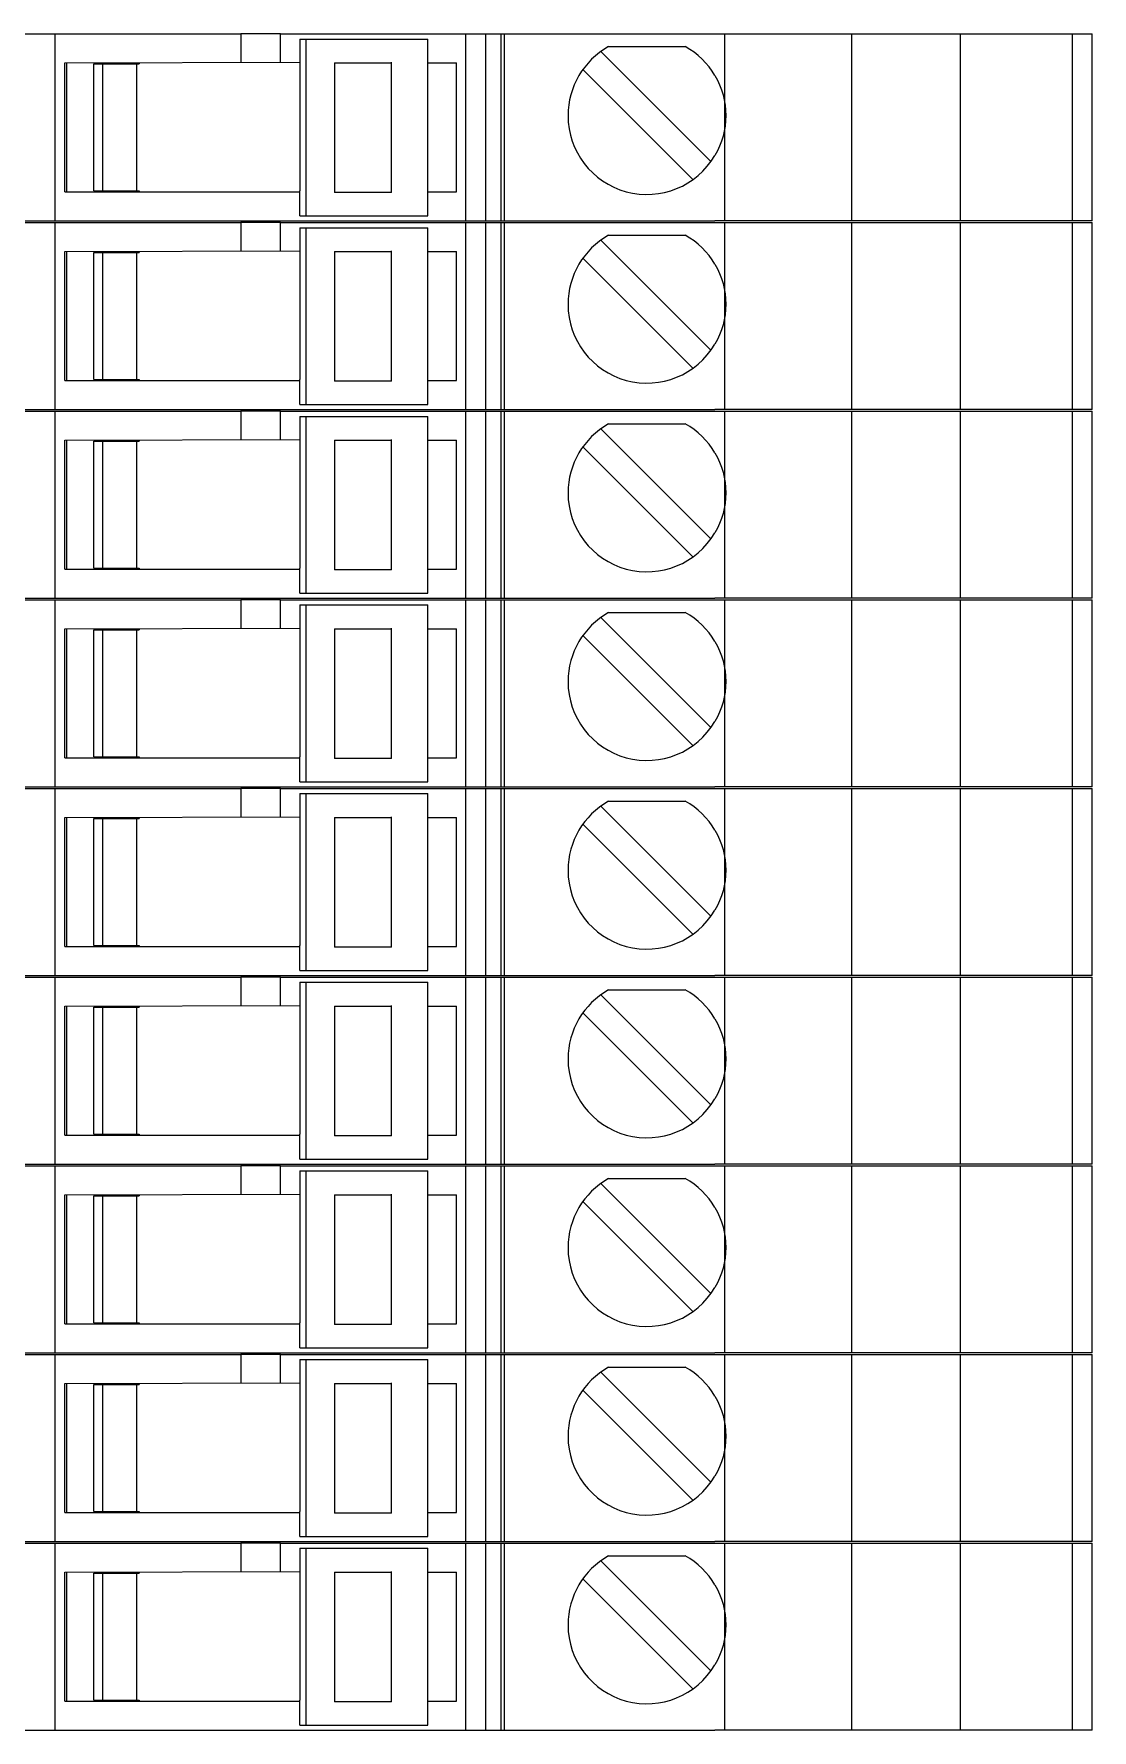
# Model space of a CAD drawing. Header units: millimetres. Extents: x 4962 to 7449, y 754 to 2938.
# Drawn here: x 5347.37 to 5376.55, y 2328.79 to 2375.54 of the extents above; entities that cross this region are included whole.
import ezdxf

# ---------------------------------------------------------------- set-up
doc = ezdxf.new("R2010")
doc.units = ezdxf.units.MM
doc.layers.add('000-PI-Oprema', color=30, linetype='Continuous', lineweight=5)

msp = doc.modelspace()

# ---------------------------------------------------------------- linework, layer by layer
at = {"layer": '000-PI-Oprema', "color": 0, "linetype": 'ByBlock', "lineweight": 0}
for p, q in [((5346.746, 2375.543), (5347.946, 2375.543)), ((5347.946, 2375.543), (5353.071, 2375.543)), ((5347.946, 2375.543), (5347.946, 2370.393)), ((5352.546, 2375.543), (5352.546, 2375.543)), ((5354.167, 2375.543), (5353.071, 2375.543)), ((5353.071, 2375.543), (5353.071, 2375.543)), ((5353.071, 2375.543), (5353.074, 2374.762)), ((5354.171, 2375.543), (5354.167, 2375.543)), ((5354.171, 2375.543), (5376.546, 2375.543)), ((5354.171, 2375.543), (5354.171, 2375.543)), ((5354.171, 2374.766), (5354.171, 2375.543)), ((5354.705, 2375.403), (5354.863, 2375.403)), ((5354.705, 2375.403), (5354.705, 2374.718)), ((5354.863, 2375.403), (5354.863, 2370.533)), ((5354.863, 2375.403), (5358.234, 2375.403)), ((5357.596, 2375.543), (5357.596, 2375.543)), ((5358.234, 2370.533), (5358.234, 2375.403)), ((5358.234, 2375.403), (5358.234, 2375.403)), ((5359.277, 2370.393), (5359.277, 2375.543)), ((5359.819, 2375.543), (5359.819, 2370.393)), ((5360.246, 2375.543), (5360.246, 2375.543)), ((5360.246, 2375.543), (5360.246, 2370.393)), ((5360.346, 2370.393), (5360.346, 2375.543)), ((5366.422, 2370.393), (5366.422, 2375.543)), ((5369.922, 2370.393), (5369.922, 2375.543)), ((5372.922, 2370.393), (5372.922, 2375.543)), ((5375.999, 2375.543), (5375.999, 2370.393)), ((5376.546, 2370.393), (5376.546, 2375.543)), ((5363.001, 2375.059), (5363.001, 2375.059)), ((5363.001, 2375.059), (5366.037, 2372.023)), ((5363.213, 2375.193), (5363.213, 2375.193)), ((5363.213, 2375.193), (5365.33, 2375.193)), ((5365.33, 2375.193), (5365.33, 2375.193)), ((5348.221, 2374.743), (5354.705, 2374.768)), ((5348.221, 2374.743), (5348.221, 2374.743)), ((5348.221, 2371.193), (5348.221, 2374.743)), ((5348.271, 2374.743), (5348.271, 2371.193)), ((5349.021, 2374.718), (5349.271, 2374.718)), ((5349.021, 2374.718), (5349.021, 2374.718)), ((5349.021, 2371.218), (5349.021, 2374.718)), ((5349.271, 2371.193), (5349.271, 2374.743)), ((5349.271, 2374.718), (5350.271, 2374.718)), ((5350.208, 2371.218), (5350.208, 2374.718)), ((5350.271, 2374.743), (5350.271, 2374.718)), ((5354.705, 2374.718), (5354.705, 2371.218)), ((5355.66, 2374.743), (5357.227, 2374.743)), ((5355.66, 2374.743), (5355.66, 2371.218)), ((5357.227, 2371.168), (5357.227, 2374.768)), ((5358.234, 2374.743), (5359.021, 2374.743)), ((5359.021, 2374.743), (5359.021, 2374.743)), ((5359.021, 2371.193), (5359.021, 2374.743)), ((5360.346, 2371.993), (5360.346, 2374.593)), ((5360.346, 2374.593), (5360.346, 2374.593)), ((5362.506, 2374.564), (5362.506, 2374.564)), ((5365.542, 2371.528), (5362.506, 2374.564)), ((5360.346, 2371.993), (5360.346, 2371.993)), ((5366.037, 2372.023), (5366.037, 2372.023)), ((5348.221, 2371.193), (5354.705, 2371.193)), ((5348.221, 2371.193), (5348.221, 2371.193)), ((5349.021, 2371.218), (5349.021, 2371.218)), ((5349.021, 2371.218), (5349.271, 2371.218)), ((5349.271, 2371.218), (5350.271, 2371.218)), ((5350.271, 2371.218), (5350.271, 2371.193)), ((5354.705, 2370.533), (5354.705, 2371.218)), ((5355.66, 2371.218), (5355.66, 2371.168)), ((5355.818, 2371.168), (5355.66, 2371.168)), ((5357.227, 2371.168), (5355.818, 2371.168)), ((5358.234, 2371.193), (5359.021, 2371.193)), ((5359.021, 2371.193), (5359.021, 2371.193)), ((5365.542, 2371.528), (5365.542, 2371.528)), ((5346.746, 2370.393), (5347.946, 2370.393)), ((5346.746, 2370.343), (5347.946, 2370.343)), ((5347.946, 2370.393), (5366.146, 2370.393)), ((5347.946, 2370.343), (5353.071, 2370.343)), ((5347.946, 2370.343), (5347.946, 2365.193)), ((5352.546, 2370.393), (5352.546, 2370.393)), ((5352.546, 2370.343), (5352.546, 2370.343)), ((5354.167, 2370.343), (5353.071, 2370.343)), ((5353.071, 2370.343), (5353.071, 2370.343)), ((5353.071, 2370.343), (5353.074, 2369.562)), ((5354.171, 2370.343), (5354.167, 2370.343)), ((5354.171, 2370.343), (5376.546, 2370.343)), ((5354.171, 2370.343), (5354.171, 2370.343)), ((5354.171, 2369.566), (5354.171, 2370.343)), ((5354.705, 2370.533), (5354.863, 2370.533)), ((5354.863, 2370.533), (5358.234, 2370.533)), ((5357.596, 2370.393), (5357.596, 2370.393)), ((5357.596, 2370.343), (5357.596, 2370.343)), ((5358.234, 2370.533), (5358.234, 2370.533)), ((5359.277, 2365.193), (5359.277, 2370.343)), ((5359.819, 2370.343), (5359.819, 2365.193)), ((5360.246, 2370.393), (5360.246, 2370.393)), ((5360.246, 2370.343), (5360.246, 2370.343)), ((5360.246, 2370.343), (5360.246, 2365.193)), ((5360.346, 2365.193), (5360.346, 2370.343)), ((5376.546, 2370.393), (5366.146, 2370.393)), ((5366.422, 2365.193), (5366.422, 2370.343)), ((5369.922, 2365.193), (5369.922, 2370.343)), ((5372.922, 2365.193), (5372.922, 2370.343)), ((5375.999, 2370.343), (5375.999, 2365.193)), ((5376.546, 2365.193), (5376.546, 2370.343)), ((5354.705, 2370.203), (5354.863, 2370.203)), ((5354.705, 2370.203), (5354.705, 2369.518)), ((5354.863, 2370.203), (5354.863, 2365.333)), ((5354.863, 2370.203), (5358.234, 2370.203)), ((5358.234, 2365.333), (5358.234, 2370.203)), ((5358.234, 2370.203), (5358.234, 2370.203)), ((5363.001, 2369.859), (5363.001, 2369.859)), ((5363.001, 2369.859), (5366.037, 2366.823)), ((5363.213, 2369.993), (5363.213, 2369.993)), ((5363.213, 2369.993), (5365.33, 2369.993)), ((5365.33, 2369.993), (5365.33, 2369.993)), ((5348.221, 2369.543), (5354.705, 2369.568)), ((5348.221, 2369.543), (5348.221, 2369.543)), ((5348.221, 2365.993), (5348.221, 2369.543)), ((5348.271, 2369.543), (5348.271, 2365.993)), ((5349.021, 2369.518), (5349.271, 2369.518)), ((5349.021, 2369.518), (5349.021, 2369.518)), ((5349.021, 2366.018), (5349.021, 2369.518)), ((5349.271, 2365.993), (5349.271, 2369.543)), ((5349.271, 2369.518), (5350.271, 2369.518)), ((5350.208, 2366.018), (5350.208, 2369.518)), ((5350.271, 2369.543), (5350.271, 2369.518)), ((5354.705, 2369.518), (5354.705, 2366.018)), ((5355.66, 2369.543), (5357.227, 2369.543)), ((5355.66, 2369.543), (5355.66, 2366.018)), ((5357.227, 2365.968), (5357.227, 2369.568)), ((5358.234, 2369.543), (5359.021, 2369.543)), ((5359.021, 2369.543), (5359.021, 2369.543)), ((5359.021, 2365.993), (5359.021, 2369.543)), ((5360.346, 2366.793), (5360.346, 2369.393)), ((5360.346, 2369.393), (5360.346, 2369.393)), ((5362.506, 2369.364), (5362.506, 2369.364)), ((5365.542, 2366.328), (5362.506, 2369.364)), ((5360.346, 2366.793), (5360.346, 2366.793)), ((5366.037, 2366.823), (5366.037, 2366.823)), ((5349.021, 2366.018), (5349.021, 2366.018)), ((5349.021, 2366.018), (5349.271, 2366.018)), ((5349.271, 2366.018), (5350.271, 2366.018)), ((5350.271, 2366.018), (5350.271, 2365.993)), ((5354.705, 2365.333), (5354.705, 2366.018)), ((5355.66, 2366.018), (5355.66, 2365.968)), ((5365.542, 2366.328), (5365.542, 2366.328)), ((5348.221, 2365.993), (5354.705, 2365.993)), ((5348.221, 2365.993), (5348.221, 2365.993)), ((5355.818, 2365.968), (5355.66, 2365.968)), ((5357.227, 2365.968), (5355.818, 2365.968)), ((5358.234, 2365.993), (5359.021, 2365.993)), ((5359.021, 2365.993), (5359.021, 2365.993)), ((5346.746, 2365.193), (5347.946, 2365.193)), ((5346.746, 2365.143), (5347.946, 2365.143)), ((5347.946, 2365.193), (5366.146, 2365.193)), ((5347.946, 2365.143), (5353.071, 2365.143)), ((5347.946, 2365.143), (5347.946, 2359.993)), ((5352.546, 2365.193), (5352.546, 2365.193)), ((5352.546, 2365.143), (5352.546, 2365.143)), ((5354.167, 2365.143), (5353.071, 2365.143)), ((5353.071, 2365.143), (5353.071, 2365.143)), ((5353.071, 2365.143), (5353.074, 2364.362)), ((5354.171, 2365.143), (5354.167, 2365.143)), ((5354.171, 2365.143), (5376.546, 2365.143)), ((5354.171, 2365.143), (5354.171, 2365.143)), ((5354.171, 2364.366), (5354.171, 2365.143)), ((5354.705, 2365.333), (5354.863, 2365.333)), ((5354.863, 2365.333), (5358.234, 2365.333)), ((5357.596, 2365.193), (5357.596, 2365.193)), ((5357.596, 2365.143), (5357.596, 2365.143)), ((5358.234, 2365.333), (5358.234, 2365.333)), ((5359.277, 2359.993), (5359.277, 2365.143)), ((5359.819, 2365.143), (5359.819, 2359.993)), ((5360.246, 2365.193), (5360.246, 2365.193)), ((5360.246, 2365.143), (5360.246, 2365.143)), ((5360.246, 2365.143), (5360.246, 2359.993)), ((5360.346, 2359.993), (5360.346, 2365.143)), ((5376.546, 2365.193), (5366.146, 2365.193)), ((5366.422, 2359.993), (5366.422, 2365.143)), ((5369.922, 2359.993), (5369.922, 2365.143)), ((5372.922, 2359.993), (5372.922, 2365.143)), ((5375.999, 2365.143), (5375.999, 2359.993)), ((5376.546, 2359.993), (5376.546, 2365.143)), ((5354.705, 2365.003), (5354.863, 2365.003)), ((5354.705, 2365.003), (5354.705, 2364.318)), ((5354.863, 2365.003), (5354.863, 2360.133)), ((5354.863, 2365.003), (5358.234, 2365.003)), ((5358.234, 2360.133), (5358.234, 2365.003)), ((5358.234, 2365.003), (5358.234, 2365.003)), ((5363.001, 2364.659), (5363.001, 2364.659)), ((5363.001, 2364.659), (5366.037, 2361.623)), ((5363.213, 2364.793), (5363.213, 2364.793)), ((5363.213, 2364.793), (5365.33, 2364.793)), ((5365.33, 2364.793), (5365.33, 2364.793)), ((5348.221, 2364.343), (5354.705, 2364.368)), ((5348.221, 2364.343), (5348.221, 2364.343)), ((5348.221, 2360.793), (5348.221, 2364.343)), ((5348.271, 2364.343), (5348.271, 2360.793)), ((5349.021, 2364.318), (5349.271, 2364.318)), ((5349.021, 2364.318), (5349.021, 2364.318)), ((5349.021, 2360.818), (5349.021, 2364.318)), ((5349.271, 2360.793), (5349.271, 2364.343)), ((5349.271, 2364.318), (5350.271, 2364.318)), ((5350.208, 2360.818), (5350.208, 2364.318)), ((5350.271, 2364.343), (5350.271, 2364.318)), ((5354.705, 2364.318), (5354.705, 2360.818)), ((5355.66, 2364.343), (5357.227, 2364.343)), ((5355.66, 2364.343), (5355.66, 2360.818)), ((5357.227, 2360.768), (5357.227, 2364.368)), ((5358.234, 2364.343), (5359.021, 2364.343)), ((5359.021, 2364.343), (5359.021, 2364.343)), ((5359.021, 2360.793), (5359.021, 2364.343)), ((5360.346, 2361.593), (5360.346, 2364.193)), ((5360.346, 2364.193), (5360.346, 2364.193)), ((5362.506, 2364.164), (5362.506, 2364.164)), ((5365.542, 2361.128), (5362.506, 2364.164)), ((5360.346, 2361.593), (5360.346, 2361.593)), ((5366.037, 2361.623), (5366.037, 2361.623)), ((5365.542, 2361.128), (5365.542, 2361.128)), ((5348.221, 2360.793), (5354.705, 2360.793)), ((5348.221, 2360.793), (5348.221, 2360.793)), ((5349.021, 2360.818), (5349.021, 2360.818)), ((5349.021, 2360.818), (5349.271, 2360.818)), ((5349.271, 2360.818), (5350.271, 2360.818)), ((5350.271, 2360.818), (5350.271, 2360.793)), ((5354.705, 2360.133), (5354.705, 2360.818)), ((5355.66, 2360.818), (5355.66, 2360.768)), ((5355.818, 2360.768), (5355.66, 2360.768)), ((5357.227, 2360.768), (5355.818, 2360.768)), ((5358.234, 2360.793), (5359.021, 2360.793)), ((5359.021, 2360.793), (5359.021, 2360.793)), ((5346.746, 2359.993), (5347.946, 2359.993)), ((5346.746, 2359.943), (5347.946, 2359.943)), ((5347.946, 2359.993), (5366.146, 2359.993)), ((5347.946, 2359.943), (5353.071, 2359.943)), ((5347.946, 2359.943), (5347.946, 2354.793)), ((5352.546, 2359.993), (5352.546, 2359.993)), ((5352.546, 2359.943), (5352.546, 2359.943)), ((5354.167, 2359.943), (5353.071, 2359.943)), ((5353.071, 2359.943), (5353.071, 2359.943)), ((5353.071, 2359.943), (5353.074, 2359.162)), ((5354.171, 2359.943), (5354.167, 2359.943)), ((5354.171, 2359.943), (5376.546, 2359.943)), ((5354.171, 2359.943), (5354.171, 2359.943)), ((5354.171, 2359.166), (5354.171, 2359.943)), ((5354.705, 2360.133), (5354.863, 2360.133)), ((5354.863, 2360.133), (5358.234, 2360.133)), ((5357.596, 2359.993), (5357.596, 2359.993)), ((5357.596, 2359.943), (5357.596, 2359.943)), ((5358.234, 2360.133), (5358.234, 2360.133)), ((5359.277, 2354.793), (5359.277, 2359.943)), ((5359.819, 2359.943), (5359.819, 2354.793)), ((5360.246, 2359.993), (5360.246, 2359.993)), ((5360.246, 2359.943), (5360.246, 2359.943)), ((5360.246, 2359.943), (5360.246, 2354.793)), ((5360.346, 2354.793), (5360.346, 2359.943)), ((5376.546, 2359.993), (5366.146, 2359.993)), ((5366.422, 2354.793), (5366.422, 2359.943)), ((5369.922, 2354.793), (5369.922, 2359.943)), ((5372.922, 2354.793), (5372.922, 2359.943)), ((5375.999, 2359.943), (5375.999, 2354.793)), ((5376.546, 2354.793), (5376.546, 2359.943)), ((5354.705, 2359.803), (5354.863, 2359.803)), ((5354.705, 2359.803), (5354.705, 2359.118)), ((5354.863, 2359.803), (5354.863, 2354.933)), ((5354.863, 2359.803), (5358.234, 2359.803)), ((5358.234, 2354.933), (5358.234, 2359.803)), ((5358.234, 2359.803), (5358.234, 2359.803)), ((5363.213, 2359.593), (5363.213, 2359.593)), ((5363.213, 2359.593), (5365.33, 2359.593)), ((5365.33, 2359.593), (5365.33, 2359.593)), ((5348.221, 2359.143), (5354.705, 2359.168)), ((5348.221, 2359.143), (5348.221, 2359.143)), ((5348.221, 2355.593), (5348.221, 2359.143)), ((5348.271, 2359.143), (5348.271, 2355.593)), ((5349.021, 2359.118), (5349.271, 2359.118)), ((5349.021, 2359.118), (5349.021, 2359.118)), ((5349.021, 2355.618), (5349.021, 2359.118)), ((5349.271, 2355.593), (5349.271, 2359.143)), ((5349.271, 2359.118), (5350.271, 2359.118)), ((5350.208, 2355.618), (5350.208, 2359.118)), ((5350.271, 2359.143), (5350.271, 2359.118)), ((5354.705, 2359.118), (5354.705, 2355.618)), ((5355.66, 2359.143), (5357.227, 2359.143)), ((5355.66, 2359.143), (5355.66, 2355.618)), ((5357.227, 2355.568), (5357.227, 2359.168)), ((5358.234, 2359.143), (5359.021, 2359.143)), ((5359.021, 2359.143), (5359.021, 2359.143)), ((5359.021, 2355.593), (5359.021, 2359.143)), ((5363.001, 2359.459), (5363.001, 2359.459)), ((5363.001, 2359.459), (5366.037, 2356.423)), ((5360.346, 2356.393), (5360.346, 2358.993)), ((5360.346, 2358.993), (5360.346, 2358.993)), ((5362.506, 2358.964), (5362.506, 2358.964)), ((5365.542, 2355.928), (5362.506, 2358.964)), ((5360.346, 2356.393), (5360.346, 2356.393)), ((5366.037, 2356.423), (5366.037, 2356.423)), ((5365.542, 2355.928), (5365.542, 2355.928)), ((5348.221, 2355.593), (5354.705, 2355.593)), ((5348.221, 2355.593), (5348.221, 2355.593)), ((5349.021, 2355.618), (5349.021, 2355.618)), ((5349.021, 2355.618), (5349.271, 2355.618)), ((5349.271, 2355.618), (5350.271, 2355.618)), ((5350.271, 2355.618), (5350.271, 2355.593)), ((5354.705, 2354.933), (5354.705, 2355.618)), ((5355.66, 2355.618), (5355.66, 2355.568)), ((5355.818, 2355.568), (5355.66, 2355.568)), ((5357.227, 2355.568), (5355.818, 2355.568)), ((5358.234, 2355.593), (5359.021, 2355.593)), ((5359.021, 2355.593), (5359.021, 2355.593)), ((5354.705, 2354.933), (5354.863, 2354.933)), ((5354.863, 2354.933), (5358.234, 2354.933)), ((5358.234, 2354.933), (5358.234, 2354.933)), ((5346.746, 2354.793), (5347.946, 2354.793)), ((5346.746, 2354.743), (5347.946, 2354.743)), ((5347.946, 2354.793), (5366.146, 2354.793)), ((5347.946, 2354.743), (5353.071, 2354.743)), ((5347.946, 2354.743), (5347.946, 2349.593)), ((5352.546, 2354.793), (5352.546, 2354.793)), ((5352.546, 2354.743), (5352.546, 2354.743)), ((5354.167, 2354.743), (5353.071, 2354.743)), ((5353.071, 2354.743), (5353.071, 2354.743)), ((5353.071, 2354.743), (5353.074, 2353.962)), ((5354.171, 2354.743), (5354.167, 2354.743)), ((5354.171, 2354.743), (5376.546, 2354.743)), ((5354.171, 2354.743), (5354.171, 2354.743)), ((5354.171, 2353.966), (5354.171, 2354.743)), ((5354.705, 2354.603), (5354.863, 2354.603)), ((5354.705, 2354.603), (5354.705, 2353.918)), ((5354.863, 2354.603), (5354.863, 2349.733)), ((5354.863, 2354.603), (5358.234, 2354.603)), ((5357.596, 2354.793), (5357.596, 2354.793)), ((5357.596, 2354.743), (5357.596, 2354.743)), ((5358.234, 2349.733), (5358.234, 2354.603)), ((5358.234, 2354.603), (5358.234, 2354.603)), ((5359.277, 2349.593), (5359.277, 2354.743)), ((5359.819, 2354.743), (5359.819, 2349.593)), ((5360.246, 2354.793), (5360.246, 2354.793)), ((5360.246, 2354.743), (5360.246, 2354.743)), ((5360.246, 2354.743), (5360.246, 2349.593)), ((5360.346, 2349.593), (5360.346, 2354.743)), ((5363.213, 2354.393), (5363.213, 2354.393)), ((5363.213, 2354.393), (5365.33, 2354.393)), ((5365.33, 2354.393), (5365.33, 2354.393)), ((5376.546, 2354.793), (5366.146, 2354.793)), ((5366.422, 2349.593), (5366.422, 2354.743)), ((5369.922, 2349.593), (5369.922, 2354.743)), ((5372.922, 2349.593), (5372.922, 2354.743)), ((5375.999, 2354.743), (5375.999, 2349.593)), ((5376.546, 2349.593), (5376.546, 2354.743)), ((5348.221, 2353.943), (5354.705, 2353.968)), ((5348.221, 2353.943), (5348.221, 2353.943)), ((5348.221, 2350.393), (5348.221, 2353.943)), ((5348.271, 2353.943), (5348.271, 2350.393)), ((5349.021, 2353.918), (5349.271, 2353.918)), ((5349.021, 2353.918), (5349.021, 2353.918)), ((5349.021, 2350.418), (5349.021, 2353.918)), ((5349.271, 2350.393), (5349.271, 2353.943)), ((5349.271, 2353.918), (5350.271, 2353.918)), ((5350.208, 2350.418), (5350.208, 2353.918)), ((5350.271, 2353.943), (5350.271, 2353.918)), ((5354.705, 2353.918), (5354.705, 2350.418)), ((5355.66, 2353.943), (5357.227, 2353.943)), ((5355.66, 2353.943), (5355.66, 2350.418)), ((5357.227, 2350.368), (5357.227, 2353.968)), ((5358.234, 2353.943), (5359.021, 2353.943)), ((5359.021, 2353.943), (5359.021, 2353.943)), ((5359.021, 2350.393), (5359.021, 2353.943)), ((5363.001, 2354.259), (5363.001, 2354.259)), ((5363.001, 2354.259), (5366.037, 2351.223)), ((5360.346, 2351.193), (5360.346, 2353.793)), ((5360.346, 2353.793), (5360.346, 2353.793)), ((5362.506, 2353.764), (5362.506, 2353.764)), ((5365.542, 2350.728), (5362.506, 2353.764)), ((5360.346, 2351.193), (5360.346, 2351.193)), ((5366.037, 2351.223), (5366.037, 2351.223)), ((5365.542, 2350.728), (5365.542, 2350.728)), ((5348.221, 2350.393), (5354.705, 2350.393)), ((5348.221, 2350.393), (5348.221, 2350.393)), ((5349.021, 2350.418), (5349.021, 2350.418)), ((5349.021, 2350.418), (5349.271, 2350.418)), ((5349.271, 2350.418), (5350.271, 2350.418)), ((5350.271, 2350.418), (5350.271, 2350.393)), ((5354.705, 2349.733), (5354.705, 2350.418)), ((5355.66, 2350.418), (5355.66, 2350.368)), ((5355.818, 2350.368), (5355.66, 2350.368)), ((5357.227, 2350.368), (5355.818, 2350.368)), ((5358.234, 2350.393), (5359.021, 2350.393)), ((5359.021, 2350.393), (5359.021, 2350.393)), ((5354.705, 2349.733), (5354.863, 2349.733)), ((5354.863, 2349.733), (5358.234, 2349.733)), ((5358.234, 2349.733), (5358.234, 2349.733)), ((5346.746, 2349.593), (5347.946, 2349.593)), ((5346.746, 2349.543), (5347.946, 2349.543)), ((5347.946, 2349.593), (5366.146, 2349.593)), ((5347.946, 2349.543), (5353.071, 2349.543)), ((5347.946, 2349.543), (5347.946, 2344.393)), ((5352.546, 2349.593), (5352.546, 2349.593)), ((5352.546, 2349.543), (5352.546, 2349.543)), ((5354.167, 2349.543), (5353.071, 2349.543)), ((5353.071, 2349.543), (5353.071, 2349.543)), ((5353.071, 2349.543), (5353.074, 2348.762)), ((5354.171, 2349.543), (5354.167, 2349.543)), ((5354.171, 2349.543), (5376.546, 2349.543)), ((5354.171, 2349.543), (5354.171, 2349.543)), ((5354.171, 2348.766), (5354.171, 2349.543)), ((5354.705, 2349.403), (5354.863, 2349.403)), ((5354.705, 2349.403), (5354.705, 2348.718)), ((5354.863, 2349.403), (5354.863, 2344.533)), ((5354.863, 2349.403), (5358.234, 2349.403)), ((5357.596, 2349.593), (5357.596, 2349.593)), ((5357.596, 2349.543), (5357.596, 2349.543)), ((5358.234, 2344.533), (5358.234, 2349.403)), ((5358.234, 2349.403), (5358.234, 2349.403)), ((5359.277, 2344.393), (5359.277, 2349.543)), ((5359.819, 2349.543), (5359.819, 2344.393)), ((5360.246, 2349.593), (5360.246, 2349.593)), ((5360.246, 2349.543), (5360.246, 2349.543)), ((5360.246, 2349.543), (5360.246, 2344.393)), ((5360.346, 2344.393), (5360.346, 2349.543)), ((5363.213, 2349.193), (5363.213, 2349.193)), ((5363.213, 2349.193), (5365.33, 2349.193)), ((5365.33, 2349.193), (5365.33, 2349.193)), ((5376.546, 2349.593), (5366.146, 2349.593)), ((5366.422, 2344.393), (5366.422, 2349.543)), ((5369.922, 2344.393), (5369.922, 2349.543)), ((5372.922, 2344.393), (5372.922, 2349.543)), ((5375.999, 2349.543), (5375.999, 2344.393)), ((5376.546, 2344.393), (5376.546, 2349.543)), ((5348.221, 2348.743), (5354.705, 2348.768)), ((5348.221, 2348.743), (5348.221, 2348.743)), ((5348.221, 2345.193), (5348.221, 2348.743)), ((5348.271, 2348.743), (5348.271, 2345.193)), ((5349.271, 2345.193), (5349.271, 2348.743)), ((5350.271, 2348.743), (5350.271, 2348.718)), ((5355.66, 2348.743), (5357.227, 2348.743)), ((5355.66, 2348.743), (5355.66, 2345.218)), ((5357.227, 2345.168), (5357.227, 2348.768)), ((5358.234, 2348.743), (5359.021, 2348.743)), ((5359.021, 2348.743), (5359.021, 2348.743)), ((5359.021, 2345.193), (5359.021, 2348.743)), ((5363.001, 2349.059), (5363.001, 2349.059)), ((5363.001, 2349.059), (5366.037, 2346.023)), ((5349.021, 2348.718), (5349.271, 2348.718)), ((5349.021, 2348.718), (5349.021, 2348.718)), ((5349.021, 2345.218), (5349.021, 2348.718)), ((5349.271, 2348.718), (5350.271, 2348.718)), ((5350.208, 2345.218), (5350.208, 2348.718)), ((5354.705, 2348.718), (5354.705, 2345.218)), ((5360.346, 2345.993), (5360.346, 2348.593)), ((5360.346, 2348.593), (5360.346, 2348.593)), ((5362.506, 2348.564), (5362.506, 2348.564)), ((5365.542, 2345.528), (5362.506, 2348.564)), ((5360.346, 2345.993), (5360.346, 2345.993)), ((5366.037, 2346.023), (5366.037, 2346.023)), ((5365.542, 2345.528), (5365.542, 2345.528)), ((5348.221, 2345.193), (5354.705, 2345.193)), ((5348.221, 2345.193), (5348.221, 2345.193)), ((5349.021, 2345.218), (5349.021, 2345.218)), ((5349.021, 2345.218), (5349.271, 2345.218)), ((5349.271, 2345.218), (5350.271, 2345.218)), ((5350.271, 2345.218), (5350.271, 2345.193)), ((5354.705, 2344.533), (5354.705, 2345.218)), ((5355.66, 2345.218), (5355.66, 2345.168)), ((5355.818, 2345.168), (5355.66, 2345.168)), ((5357.227, 2345.168), (5355.818, 2345.168)), ((5358.234, 2345.193), (5359.021, 2345.193)), ((5359.021, 2345.193), (5359.021, 2345.193)), ((5354.705, 2344.533), (5354.863, 2344.533)), ((5354.863, 2344.533), (5358.234, 2344.533)), ((5358.234, 2344.533), (5358.234, 2344.533)), ((5346.746, 2344.393), (5347.946, 2344.393)), ((5346.746, 2344.343), (5347.946, 2344.343)), ((5347.946, 2344.393), (5366.146, 2344.393)), ((5347.946, 2344.343), (5353.071, 2344.343)), ((5347.946, 2344.343), (5347.946, 2339.193)), ((5352.546, 2344.393), (5352.546, 2344.393)), ((5352.546, 2344.343), (5352.546, 2344.343)), ((5354.167, 2344.343), (5353.071, 2344.343)), ((5353.071, 2344.343), (5353.071, 2344.343)), ((5353.071, 2344.343), (5353.074, 2343.562)), ((5354.171, 2344.343), (5354.167, 2344.343)), ((5354.171, 2344.343), (5376.546, 2344.343)), ((5354.171, 2344.343), (5354.171, 2344.343)), ((5354.171, 2343.566), (5354.171, 2344.343)), ((5354.705, 2344.203), (5354.863, 2344.203)), ((5354.705, 2344.203), (5354.705, 2343.518)), ((5354.863, 2344.203), (5354.863, 2339.333)), ((5354.863, 2344.203), (5358.234, 2344.203)), ((5357.596, 2344.393), (5357.596, 2344.393)), ((5357.596, 2344.343), (5357.596, 2344.343)), ((5358.234, 2339.333), (5358.234, 2344.203)), ((5358.234, 2344.203), (5358.234, 2344.203)), ((5359.277, 2339.193), (5359.277, 2344.343)), ((5359.819, 2344.343), (5359.819, 2339.193)), ((5360.246, 2344.393), (5360.246, 2344.393)), ((5360.246, 2344.343), (5360.246, 2344.343)), ((5360.246, 2344.343), (5360.246, 2339.193)), ((5360.346, 2339.193), (5360.346, 2344.343)), ((5376.546, 2344.393), (5366.146, 2344.393)), ((5366.422, 2339.193), (5366.422, 2344.343)), ((5369.922, 2339.193), (5369.922, 2344.343)), ((5372.922, 2339.193), (5372.922, 2344.343)), ((5375.999, 2344.343), (5375.999, 2339.193)), ((5376.546, 2339.193), (5376.546, 2344.343)), ((5363.001, 2343.859), (5363.001, 2343.859)), ((5363.001, 2343.859), (5366.037, 2340.823)), ((5363.213, 2343.993), (5363.213, 2343.993)), ((5363.213, 2343.993), (5365.33, 2343.993)), ((5365.33, 2343.993), (5365.33, 2343.993)), ((5348.221, 2343.543), (5354.705, 2343.568)), ((5348.221, 2343.543), (5348.221, 2343.543)), ((5348.221, 2339.993), (5348.221, 2343.543)), ((5348.271, 2343.543), (5348.271, 2339.993)), ((5349.021, 2343.518), (5349.271, 2343.518)), ((5349.021, 2343.518), (5349.021, 2343.518)), ((5349.021, 2340.018), (5349.021, 2343.518)), ((5349.271, 2339.993), (5349.271, 2343.543)), ((5349.271, 2343.518), (5350.271, 2343.518)), ((5350.208, 2340.018), (5350.208, 2343.518)), ((5350.271, 2343.543), (5350.271, 2343.518)), ((5354.705, 2343.518), (5354.705, 2340.018)), ((5355.66, 2343.543), (5357.227, 2343.543)), ((5355.66, 2343.543), (5355.66, 2340.018)), ((5357.227, 2339.968), (5357.227, 2343.568)), ((5358.234, 2343.543), (5359.021, 2343.543)), ((5359.021, 2343.543), (5359.021, 2343.543)), ((5359.021, 2339.993), (5359.021, 2343.543)), ((5360.346, 2340.793), (5360.346, 2343.393)), ((5360.346, 2343.393), (5360.346, 2343.393)), ((5362.506, 2343.364), (5362.506, 2343.364)), ((5365.542, 2340.328), (5362.506, 2343.364)), ((5360.346, 2340.793), (5360.346, 2340.793)), ((5366.037, 2340.823), (5366.037, 2340.823)), ((5365.542, 2340.328), (5365.542, 2340.328)), ((5348.221, 2339.993), (5354.705, 2339.993)), ((5348.221, 2339.993), (5348.221, 2339.993)), ((5349.021, 2340.018), (5349.021, 2340.018)), ((5349.021, 2340.018), (5349.271, 2340.018)), ((5349.271, 2340.018), (5350.271, 2340.018)), ((5350.271, 2340.018), (5350.271, 2339.993)), ((5354.705, 2339.333), (5354.705, 2340.018)), ((5355.66, 2340.018), (5355.66, 2339.968)), ((5355.818, 2339.968), (5355.66, 2339.968)), ((5357.227, 2339.968), (5355.818, 2339.968)), ((5358.234, 2339.993), (5359.021, 2339.993)), ((5359.021, 2339.993), (5359.021, 2339.993)), ((5346.746, 2339.193), (5347.946, 2339.193)), ((5346.746, 2339.143), (5347.946, 2339.143)), ((5347.946, 2339.193), (5366.146, 2339.193)), ((5347.946, 2339.143), (5353.071, 2339.143)), ((5347.946, 2339.143), (5347.946, 2333.993)), ((5352.546, 2339.193), (5352.546, 2339.193)), ((5352.546, 2339.143), (5352.546, 2339.143)), ((5354.167, 2339.143), (5353.071, 2339.143)), ((5353.071, 2339.143), (5353.071, 2339.143)), ((5353.071, 2339.143), (5353.074, 2338.362)), ((5354.171, 2339.143), (5354.167, 2339.143)), ((5354.171, 2339.143), (5376.546, 2339.143)), ((5354.171, 2339.143), (5354.171, 2339.143)), ((5354.171, 2338.366), (5354.171, 2339.143)), ((5354.705, 2339.333), (5354.863, 2339.333)), ((5354.705, 2339.003), (5354.863, 2339.003)), ((5354.705, 2339.003), (5354.705, 2338.318)), ((5354.863, 2339.333), (5358.234, 2339.333)), ((5354.863, 2339.003), (5354.863, 2334.133)), ((5354.863, 2339.003), (5358.234, 2339.003)), ((5357.596, 2339.193), (5357.596, 2339.193)), ((5357.596, 2339.143), (5357.596, 2339.143)), ((5358.234, 2339.333), (5358.234, 2339.333)), ((5358.234, 2334.133), (5358.234, 2339.003)), ((5358.234, 2339.003), (5358.234, 2339.003)), ((5359.277, 2333.993), (5359.277, 2339.143)), ((5359.819, 2339.143), (5359.819, 2333.993)), ((5360.246, 2339.193), (5360.246, 2339.193)), ((5360.246, 2339.143), (5360.246, 2339.143)), ((5360.246, 2339.143), (5360.246, 2333.993)), ((5360.346, 2333.993), (5360.346, 2339.143)), ((5376.546, 2339.193), (5366.146, 2339.193)), ((5366.422, 2333.993), (5366.422, 2339.143)), ((5369.922, 2333.993), (5369.922, 2339.143)), ((5372.922, 2333.993), (5372.922, 2339.143)), ((5375.999, 2339.143), (5375.999, 2333.993)), ((5376.546, 2333.993), (5376.546, 2339.143)), ((5363.001, 2338.659), (5363.001, 2338.659)), ((5363.001, 2338.659), (5366.037, 2335.623)), ((5363.213, 2338.793), (5363.213, 2338.793)), ((5363.213, 2338.793), (5365.33, 2338.793)), ((5365.33, 2338.793), (5365.33, 2338.793)), ((5348.221, 2338.343), (5354.705, 2338.368)), ((5348.221, 2338.343), (5348.221, 2338.343)), ((5348.221, 2334.793), (5348.221, 2338.343)), ((5348.271, 2338.343), (5348.271, 2334.793)), ((5349.021, 2338.318), (5349.271, 2338.318)), ((5349.021, 2338.318), (5349.021, 2338.318)), ((5349.021, 2334.818), (5349.021, 2338.318)), ((5349.271, 2334.793), (5349.271, 2338.343)), ((5349.271, 2338.318), (5350.271, 2338.318)), ((5350.208, 2334.818), (5350.208, 2338.318)), ((5350.271, 2338.343), (5350.271, 2338.318)), ((5354.705, 2338.318), (5354.705, 2334.818)), ((5355.66, 2338.343), (5357.227, 2338.343)), ((5355.66, 2338.343), (5355.66, 2334.818)), ((5357.227, 2334.768), (5357.227, 2338.368)), ((5358.234, 2338.343), (5359.021, 2338.343)), ((5359.021, 2338.343), (5359.021, 2338.343)), ((5359.021, 2334.793), (5359.021, 2338.343)), ((5360.346, 2335.593), (5360.346, 2338.193)), ((5360.346, 2338.193), (5360.346, 2338.193)), ((5362.506, 2338.164), (5362.506, 2338.164)), ((5365.542, 2335.128), (5362.506, 2338.164)), ((5360.346, 2335.593), (5360.346, 2335.593)), ((5366.037, 2335.623), (5366.037, 2335.623)), ((5348.221, 2334.793), (5354.705, 2334.793)), ((5348.221, 2334.793), (5348.221, 2334.793)), ((5349.021, 2334.818), (5349.021, 2334.818)), ((5349.021, 2334.818), (5349.271, 2334.818)), ((5349.271, 2334.818), (5350.271, 2334.818)), ((5350.271, 2334.818), (5350.271, 2334.793)), ((5354.705, 2334.133), (5354.705, 2334.818)), ((5355.66, 2334.818), (5355.66, 2334.768)), ((5355.818, 2334.768), (5355.66, 2334.768)), ((5357.227, 2334.768), (5355.818, 2334.768)), ((5358.234, 2334.793), (5359.021, 2334.793)), ((5359.021, 2334.793), (5359.021, 2334.793)), ((5365.542, 2335.128), (5365.542, 2335.128)), ((5346.746, 2333.993), (5347.946, 2333.993)), ((5346.746, 2333.943), (5347.946, 2333.943)), ((5347.946, 2333.993), (5366.146, 2333.993)), ((5347.946, 2333.943), (5353.071, 2333.943)), ((5347.946, 2333.943), (5347.946, 2328.793)), ((5352.546, 2333.993), (5352.546, 2333.993)), ((5352.546, 2333.943), (5352.546, 2333.943)), ((5354.167, 2333.943), (5353.071, 2333.943)), ((5353.071, 2333.943), (5353.071, 2333.943)), ((5353.071, 2333.943), (5353.074, 2333.162)), ((5354.171, 2333.943), (5354.167, 2333.943)), ((5354.171, 2333.943), (5376.546, 2333.943)), ((5354.171, 2333.943), (5354.171, 2333.943)), ((5354.171, 2333.166), (5354.171, 2333.943)), ((5354.705, 2334.133), (5354.863, 2334.133)), ((5354.705, 2333.803), (5354.863, 2333.803)), ((5354.705, 2333.803), (5354.705, 2333.118)), ((5354.863, 2334.133), (5358.234, 2334.133)), ((5354.863, 2333.803), (5354.863, 2328.933)), ((5354.863, 2333.803), (5358.234, 2333.803)), ((5357.596, 2333.993), (5357.596, 2333.993)), ((5357.596, 2333.943), (5357.596, 2333.943)), ((5358.234, 2334.133), (5358.234, 2334.133)), ((5358.234, 2328.933), (5358.234, 2333.803)), ((5358.234, 2333.803), (5358.234, 2333.803)), ((5359.277, 2328.793), (5359.277, 2333.943)), ((5359.819, 2333.943), (5359.819, 2328.793)), ((5360.246, 2333.993), (5360.246, 2333.993)), ((5360.246, 2333.943), (5360.246, 2333.943)), ((5360.246, 2333.943), (5360.246, 2328.793)), ((5360.346, 2328.793), (5360.346, 2333.943)), ((5376.546, 2333.993), (5366.146, 2333.993)), ((5366.422, 2328.793), (5366.422, 2333.943)), ((5369.922, 2328.793), (5369.922, 2333.943)), ((5372.922, 2328.793), (5372.922, 2333.943)), ((5375.999, 2333.943), (5375.999, 2328.793)), ((5376.546, 2328.793), (5376.546, 2333.943)), ((5363.001, 2333.459), (5363.001, 2333.459)), ((5363.001, 2333.459), (5366.037, 2330.423)), ((5363.213, 2333.593), (5363.213, 2333.593)), ((5363.213, 2333.593), (5365.33, 2333.593)), ((5365.33, 2333.593), (5365.33, 2333.593)), ((5348.221, 2333.143), (5354.705, 2333.168)), ((5348.221, 2333.143), (5348.221, 2333.143)), ((5348.221, 2329.593), (5348.221, 2333.143)), ((5348.271, 2333.143), (5348.271, 2329.593)), ((5349.021, 2333.118), (5349.271, 2333.118)), ((5349.021, 2333.118), (5349.021, 2333.118)), ((5349.021, 2329.618), (5349.021, 2333.118)), ((5349.271, 2329.593), (5349.271, 2333.143)), ((5349.271, 2333.118), (5350.271, 2333.118)), ((5350.208, 2329.618), (5350.208, 2333.118)), ((5350.271, 2333.143), (5350.271, 2333.118)), ((5354.705, 2333.118), (5354.705, 2329.618)), ((5355.66, 2333.143), (5357.227, 2333.143)), ((5355.66, 2333.143), (5355.66, 2329.618)), ((5357.227, 2329.568), (5357.227, 2333.168)), ((5358.234, 2333.143), (5359.021, 2333.143)), ((5359.021, 2333.143), (5359.021, 2333.143)), ((5359.021, 2329.593), (5359.021, 2333.143)), ((5360.346, 2330.393), (5360.346, 2332.993)), ((5360.346, 2332.993), (5360.346, 2332.993)), ((5362.506, 2332.964), (5362.506, 2332.964)), ((5365.542, 2329.928), (5362.506, 2332.964)), ((5360.346, 2330.393), (5360.346, 2330.393)), ((5366.037, 2330.423), (5366.037, 2330.423)), ((5348.221, 2329.593), (5354.705, 2329.593)), ((5348.221, 2329.593), (5348.221, 2329.593)), ((5349.021, 2329.618), (5349.021, 2329.618)), ((5349.021, 2329.618), (5349.271, 2329.618)), ((5349.271, 2329.618), (5350.271, 2329.618)), ((5350.271, 2329.618), (5350.271, 2329.593)), ((5354.705, 2328.933), (5354.705, 2329.618)), ((5355.66, 2329.618), (5355.66, 2329.568)), ((5355.818, 2329.568), (5355.66, 2329.568)), ((5357.227, 2329.568), (5355.818, 2329.568)), ((5358.234, 2329.593), (5359.021, 2329.593)), ((5359.021, 2329.593), (5359.021, 2329.593)), ((5365.542, 2329.928), (5365.542, 2329.928)), ((5346.746, 2328.793), (5347.946, 2328.793)), ((5347.946, 2328.793), (5366.146, 2328.793)), ((5352.546, 2328.793), (5352.546, 2328.793)), ((5354.705, 2328.933), (5354.863, 2328.933)), ((5354.863, 2328.933), (5358.234, 2328.933)), ((5357.596, 2328.793), (5357.596, 2328.793)), ((5358.234, 2328.933), (5358.234, 2328.933)), ((5360.246, 2328.793), (5360.246, 2328.793)), ((5376.546, 2328.793), (5366.146, 2328.793))]:
    msp.add_line(p, q, dxfattribs=at)
for centre, start, end in [((5364.271, 2373.293), 119.1246, 180), ((5364.271, 2373.293), 30.4503, 60.8754), ((5364.271, 2373.293), 180, 329.5497), ((5364.271, 2368.093), 119.1246, 180), ((5364.271, 2368.093), 30.4503, 60.8754), ((5364.271, 2368.093), 180, 329.5497), ((5364.271, 2362.893), 119.1246, 180), ((5364.271, 2362.893), 30.4503, 60.8754), ((5364.271, 2362.893), 180, 329.5497), ((5364.271, 2357.693), 119.1246, 180), ((5364.271, 2357.693), 30.4503, 60.8754), ((5364.271, 2357.693), 180, 329.5497), ((5364.271, 2352.493), 119.1246, 180), ((5364.271, 2352.493), 30.4503, 60.8754), ((5364.271, 2352.493), 180, 329.5497), ((5364.271, 2347.293), 119.1246, 180), ((5364.271, 2347.293), 30.4503, 60.8754), ((5364.271, 2347.293), 180, 329.5497), ((5364.271, 2342.093), 119.1246, 180), ((5364.271, 2342.093), 30.4503, 60.8754), ((5364.271, 2342.093), 180, 329.5497), ((5364.271, 2336.893), 119.1246, 180), ((5364.271, 2336.893), 30.4503, 60.8754), ((5364.271, 2336.893), 180, 329.5497), ((5364.271, 2331.693), 119.1246, 180), ((5364.271, 2331.693), 30.4503, 60.8754), ((5364.271, 2331.693), 180, 329.5497)]:
    msp.add_arc(centre, 2.175, start, end, dxfattribs=at)
at = {"layer": '000-PI-Oprema', "color": 0, "linetype": 'ByBlock', "lineweight": 0, "extrusion": (0, 0, -1)}
for centre, start_param, end_param in [((5364.271, 2373.293), -2.102255, -1.570796), ((5364.271, 2373.293), -1.570796, -1.039338), ((5364.271, 2368.093), -2.102255, -1.570796), ((5364.271, 2368.093), -1.570796, -1.039338), ((5364.271, 2362.893), -2.102255, -1.570796), ((5364.271, 2362.893), -1.570796, -1.039338), ((5364.271, 2357.693), -2.102255, -1.570796), ((5364.271, 2357.693), -1.570796, -1.039338), ((5364.271, 2352.493), -2.102255, -1.570796), ((5364.271, 2352.493), -1.570796, -1.039338), ((5364.271, 2347.293), -2.102255, -1.570796), ((5364.271, 2347.293), -1.570796, -1.039338), ((5364.271, 2342.093), -2.102255, -1.570796), ((5364.271, 2342.093), -1.570796, -1.039338), ((5364.271, 2336.893), -2.102255, -1.570796), ((5364.271, 2336.893), -1.570796, -1.039338), ((5364.271, 2331.693), -2.102255, -1.570796), ((5364.271, 2331.693), -1.570796, -1.039338)]:
    msp.add_ellipse(centre, major_axis=(0, -2.175), ratio=1, start_param=start_param, end_param=end_param, dxfattribs=at)

doc.saveas('drawing.dxf')
